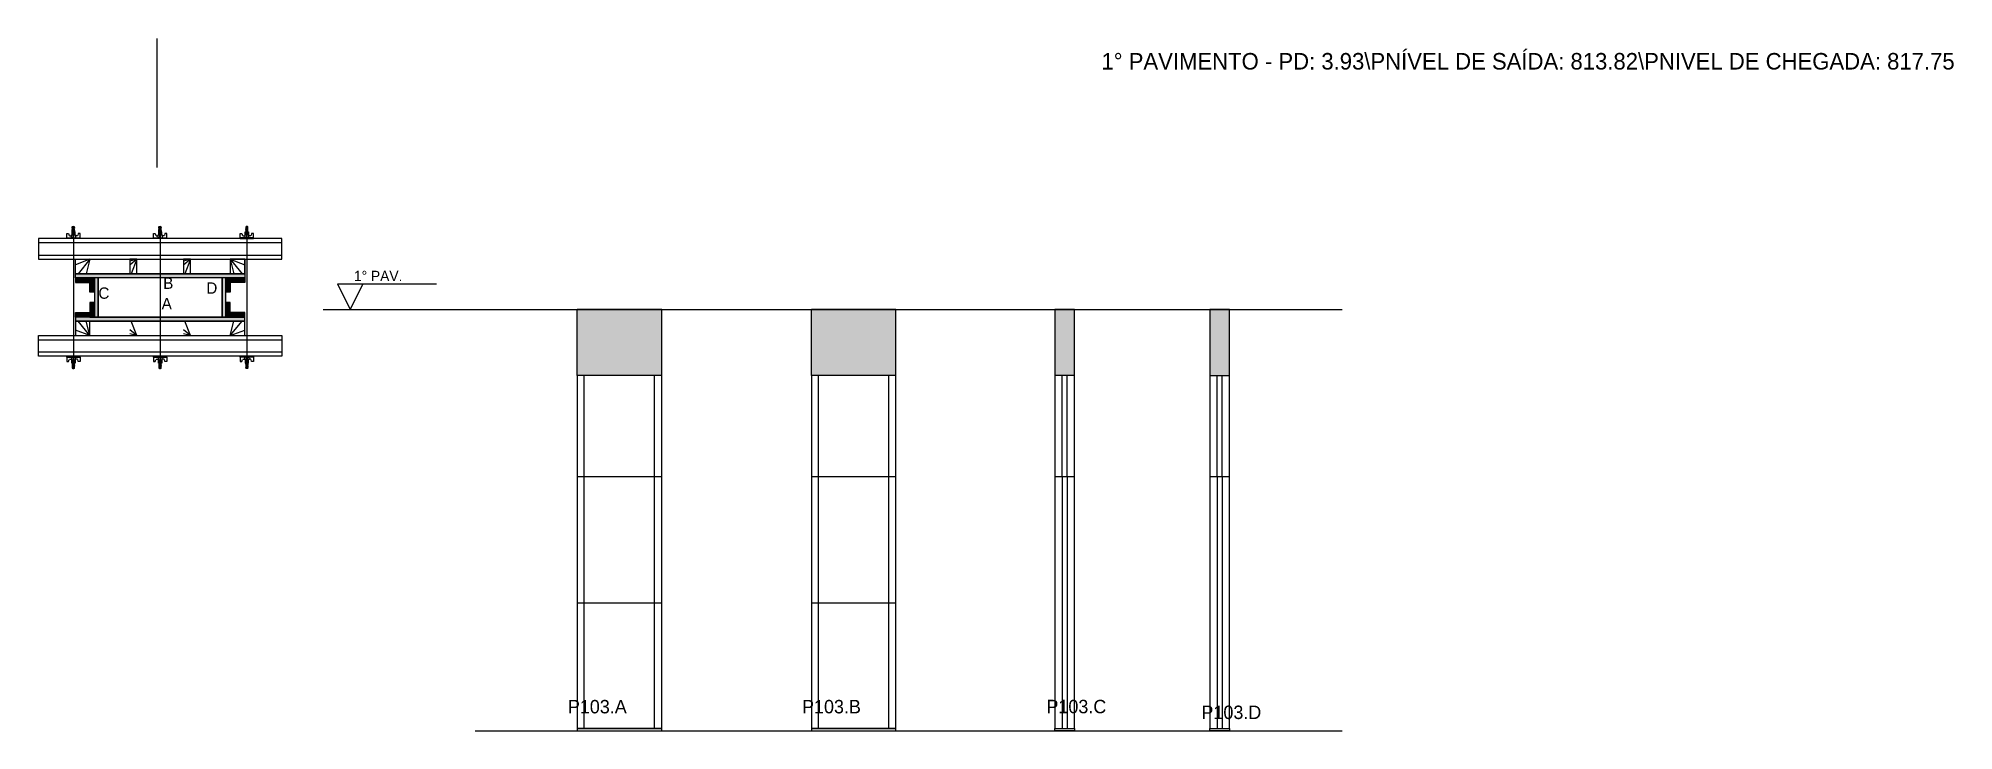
# Model space of a CAD drawing. Header units: metres. Extents: x 6306 to 8162, y 2917 to 3588.
import ezdxf

# ---------------------------------------------------------------- set-up
doc = ezdxf.new("R2010")
doc.units = ezdxf.units.M
for name, color, linetype in [('CHAPA', 7, 'Continuous'), ('COTA', 7, 'Continuous'), ('Hachura', 7, 'Continuous'), ('Madeira', 7, 'Continuous'), ('NIVEL 1° PAV.', 7, 'Continuous'), ('NOMENCLATURA', 7, 'Continuous'), ('Nível', 7, 'Continuous'), ('Painéis', 7, 'Continuous'), ('Perfil Metálico', 7, 'Continuous'), ('SARR_2.2x7', 7, 'Continuous'), ('SARRAFO', 7, 'Continuous'), ('Sarrafo de Pressão', 7, 'Continuous'), ('Texto Seção', 7, 'Continuous'), ('TEXTO_GERAL', 7, 'Continuous')]:
    doc.layers.add(name, color=color, linetype=linetype)

msp = doc.modelspace()

# ---------------------------------------------------------------- hatches: boundary and pattern name
at = {"layer": 'COTA'}
h = msp.add_hatch(color=7, dxfattribs=at)
h.dxf.hatch_style = 1
h.paths.add_polyline_path([(6827.7, 3261.2), (6909.7, 3261.2), (6909.7, 3261.2), (6909.7, 3325.2), (6909.7, 3325.2), (6827.7, 3325.2), (6827.7, 3325.2), (6827.7, 3261.2)])
h = msp.add_hatch(color=7, dxfattribs=at)
h.dxf.hatch_style = 1
h.paths.add_polyline_path([(7054.7, 3261.2), (7136.7, 3261.2), (7136.7, 3261.2), (7136.7, 3325.2), (7136.7, 3325.2), (7054.7, 3325.2), (7054.7, 3325.2), (7054.7, 3261.2)])
h = msp.add_hatch(color=7, dxfattribs=at)
h.dxf.hatch_style = 1
h.paths.add_polyline_path([(7309.7, 3261.2), (7309.7, 3325.2), (7309.7, 3325.2), (7290.7, 3325.2), (7290.7, 3325.2), (7290.7, 3261.2), (7290.7, 3261.2), (7309.7, 3261.2)])
h = msp.add_hatch(color=7, dxfattribs=at)
h.dxf.hatch_style = 1
h.paths.add_polyline_path([(7440.8, 3325.2), (7440.8, 3261.2), (7440.8, 3261.2), (7459.8, 3261.2), (7459.8, 3261.2), (7459.8, 3325.2), (7459.8, 3325.2), (7440.8, 3325.2)])
at = {"layer": 'Hachura'}
h = msp.add_hatch(color=7, dxfattribs=at)
h.dxf.hatch_style = 1
h.paths.add_polyline_path([(6341.7, 3355.9), (6341.7, 3359.9), (6341.7, 3359.9), (6505.7, 3359.9), (6505.7, 3359.9), (6505.7, 3355.9), (6505.7, 3355.9), (6341.7, 3355.9)])
h = msp.add_hatch(color=7, dxfattribs=at)
h.dxf.hatch_style = 1
h.paths.add_polyline_path([(6341.7, 3355.9), (6341.7, 3359.9), (6341.7, 3359.9), (6505.7, 3359.9), (6505.7, 3359.9), (6505.7, 3355.9), (6505.7, 3355.9), (6341.7, 3355.9)])
h = msp.add_hatch(color=7, dxfattribs=at)
h.dxf.hatch_style = 1
h.paths.add_polyline_path([(6355.7, 3355.9), (6355.7, 3351.5), (6355.7, 3351.5), (6341.7, 3351.5), (6341.7, 3351.5), (6341.7, 3355.9), (6341.7, 3355.9), (6355.7, 3355.9)])
h = msp.add_hatch(color=7, dxfattribs=at)
h.dxf.hatch_style = 1
h.paths.add_polyline_path([(6360.1, 3355.9), (6355.7, 3355.9), (6355.7, 3355.9), (6355.7, 3341.9), (6355.7, 3341.9), (6360.1, 3341.9), (6360.1, 3341.9), (6360.1, 3355.9)])
h = msp.add_hatch(color=7, dxfattribs=at)
h.dxf.hatch_style = 1
h.paths.add_polyline_path([(6363.7, 3355.9), (6360.1, 3355.9), (6360.1, 3355.9), (6360.1, 3317.9), (6360.1, 3317.9), (6363.7, 3317.9), (6363.7, 3317.9), (6363.7, 3355.9)])
h = msp.add_hatch(color=7, dxfattribs=at)
h.dxf.hatch_style = 1
h.paths.add_polyline_path([(6363.7, 3355.9), (6360.1, 3355.9), (6360.1, 3355.9), (6360.1, 3317.9), (6360.1, 3317.9), (6363.7, 3317.9), (6363.7, 3317.9), (6363.7, 3355.9)])
h = msp.add_hatch(color=7, dxfattribs=at)
h.dxf.hatch_style = 1
h.paths.add_polyline_path([(6487.3, 3355.9), (6483.7, 3355.9), (6483.7, 3355.9), (6483.7, 3317.9), (6483.7, 3317.9), (6487.3, 3317.9), (6487.3, 3317.9), (6487.3, 3355.9)])
h = msp.add_hatch(color=7, dxfattribs=at)
h.dxf.hatch_style = 1
h.paths.add_polyline_path([(6487.3, 3355.9), (6483.7, 3355.9), (6483.7, 3355.9), (6483.7, 3317.9), (6483.7, 3317.9), (6487.3, 3317.9), (6487.3, 3317.9), (6487.3, 3355.9)])
h = msp.add_hatch(color=7, dxfattribs=at)
h.dxf.hatch_style = 1
h.paths.add_polyline_path([(6491.7, 3355.9), (6487.3, 3355.9), (6487.3, 3355.9), (6487.3, 3341.9), (6487.3, 3341.9), (6491.7, 3341.9), (6491.7, 3341.9), (6491.7, 3355.9)])
h = msp.add_hatch(color=7, dxfattribs=at)
h.dxf.hatch_style = 1
h.paths.add_polyline_path([(6491.7, 3355.9), (6491.7, 3351.5), (6491.7, 3351.5), (6505.7, 3351.5), (6505.7, 3351.5), (6505.7, 3355.9), (6505.7, 3355.9), (6491.7, 3355.9)])
h = msp.add_hatch(color=7, dxfattribs=at)
h.dxf.hatch_style = 1
h.paths.add_polyline_path([(6355.7, 3317.9), (6355.7, 3322.3), (6355.7, 3322.3), (6341.7, 3322.3), (6341.7, 3322.3), (6341.7, 3317.9), (6341.7, 3317.9), (6355.7, 3317.9)])
h = msp.add_hatch(color=7, dxfattribs=at)
h.dxf.hatch_style = 1
h.paths.add_polyline_path([(6360.1, 3317.9), (6355.7, 3317.9), (6355.7, 3317.9), (6355.7, 3331.9), (6355.7, 3331.9), (6360.1, 3331.9), (6360.1, 3331.9), (6360.1, 3317.9)])
h = msp.add_hatch(color=7, dxfattribs=at)
h.dxf.hatch_style = 1
h.paths.add_polyline_path([(6491.7, 3317.9), (6487.3, 3317.9), (6487.3, 3317.9), (6487.3, 3331.9), (6487.3, 3331.9), (6491.7, 3331.9), (6491.7, 3331.9), (6491.7, 3317.9)])
h = msp.add_hatch(color=7, dxfattribs=at)
h.dxf.hatch_style = 1
h.paths.add_polyline_path([(6491.7, 3317.9), (6491.7, 3322.3), (6491.7, 3322.3), (6505.7, 3322.3), (6505.7, 3322.3), (6505.7, 3317.9), (6505.7, 3317.9), (6491.7, 3317.9)])
h = msp.add_hatch(color=7, dxfattribs=at)
h.dxf.hatch_style = 1
h.paths.add_polyline_path([(6341.7, 3317.9), (6341.7, 3313.9), (6341.7, 3313.9), (6505.7, 3313.9), (6505.7, 3313.9), (6505.7, 3317.9), (6505.7, 3317.9), (6341.7, 3317.9)])
h = msp.add_hatch(color=7, dxfattribs=at)
h.dxf.hatch_style = 1
h.paths.add_polyline_path([(6341.7, 3317.9), (6341.7, 3313.9), (6341.7, 3313.9), (6505.7, 3313.9), (6505.7, 3313.9), (6505.7, 3317.9), (6505.7, 3317.9), (6341.7, 3317.9)])

# ---------------------------------------------------------------- linework, layer by layer
at = {"layer": 'CHAPA', "color": 7, "lineweight": 25}
for points in [[(6341.7, 3355.9), (6341.7, 3359.9), (6505.7, 3359.9), (6505.7, 3355.9)], [(6341.7, 3355.9), (6341.7, 3359.9), (6505.7, 3359.9), (6505.7, 3355.9)], [(6363.7, 3355.9), (6360.1, 3355.9), (6360.1, 3317.9), (6363.7, 3317.9)], [(6363.7, 3355.9), (6360.1, 3355.9), (6360.1, 3317.9), (6363.7, 3317.9)], [(6487.3, 3355.9), (6483.7, 3355.9), (6483.7, 3317.9), (6487.3, 3317.9)], [(6487.3, 3355.9), (6483.7, 3355.9), (6483.7, 3317.9), (6487.3, 3317.9)], [(6341.7, 3317.9), (6341.7, 3313.9), (6505.7, 3313.9), (6505.7, 3317.9)], [(6341.7, 3317.9), (6341.7, 3313.9), (6505.7, 3313.9), (6505.7, 3317.9)]]:
    msp.add_lwpolyline(points, close=True, dxfattribs=at)
at = {"layer": 'COTA', "color": 7, "lineweight": 25}
for p, q in [((6909.7, 3325.2), (6827.7, 3325.2)), ((6827.7, 3261.2), (6827.7, 3325.2)), ((6909.7, 3261.2), (6909.7, 3325.2)), ((7136.7, 3325.2), (7054.7, 3325.2)), ((7054.7, 3261.2), (7054.7, 3325.2)), ((7136.7, 3261.2), (7136.7, 3325.2))]:
    msp.add_line(p, q, dxfattribs=at)
for points in [[(7309.7, 3261.2), (7309.7, 3325.2), (7290.7, 3325.2), (7290.7, 3261.2)], [(7459.8, 3261.2), (7459.8, 3325.2), (7440.8, 3325.2), (7440.8, 3261.2)]]:
    msp.add_lwpolyline(points, dxfattribs=at)
at = {"layer": 'Defpoints', "color": 7, "lineweight": 25}
msp.add_line((6420.7, 3462.9), (6420.7, 3587.9), dxfattribs=at)
at = {"layer": 'Hachura', "color": 7, "lineweight": 25}
for p, q in [((6333.2, 3393.9), (6333.2, 3399)), ((6333.2, 3399), (6334.9, 3399)), ((6334.9, 3399), (6335.5, 3396.8)), ((6335.8, 3396.6), (6337.7, 3396.6)), ((6337.7, 3397.4), (6341.6, 3397.4)), ((6337.7, 3394.8), (6337.7, 3397.4)), ((6341.3, 3400.6), (6338, 3400.6)), ((6338, 3400.6), (6338, 3397.4)), ((6341.3, 3400.5), (6338, 3400.5)), ((6340.7, 3403.6), (6338.5, 3404.7)), ((6340.7, 3402.5), (6338.5, 3403.5)), ((6340.7, 3401.3), (6338.5, 3402.4)), ((6339.8, 3400.6), (6338.5, 3401.2)), ((6338.6, 3405.3), (6339, 3405.7)), ((6338.6, 3405), (6338.6, 3405.4)), ((6338.6, 3405.3), (6338.6, 3405.3)), ((6340.6, 3405.3), (6338.6, 3405.3)), ((6338.6, 3405), (6340.6, 3404.1)), ((6338.6, 3405), (6340.6, 3404.1)), ((6338.6, 3404.9), (6340.7, 3403.9)), ((6338.6, 3403.9), (6338.6, 3404.5)), ((6340.6, 3403.5), (6338.6, 3404.5)), ((6338.6, 3403.9), (6340.6, 3402.9)), ((6338.6, 3403.8), (6340.7, 3402.7)), ((6338.6, 3402.7), (6338.6, 3403.4)), ((6340.6, 3402.4), (6338.6, 3403.4)), ((6338.6, 3403.1), (6338.6, 3403.4)), ((6338.6, 3402.7), (6340.6, 3401.7)), ((6338.6, 3402.6), (6340.7, 3401.5)), ((6338.6, 3401.5), (6338.6, 3402.2)), ((6340.6, 3401.2), (6338.6, 3402.2)), ((6338.6, 3401.5), (6340.6, 3400.6)), ((6339.5, 3400.6), (6338.6, 3401)), ((6338.6, 3400.6), (6338.6, 3401)), ((6339, 3405.7), (6340.2, 3405.7)), ((6339, 3400.6), (6339, 3397.4)), ((6340.6, 3404.7), (6339.3, 3405.4)), ((6339.4, 3394.8), (6339.4, 3396.8)), ((6340.7, 3404.8), (6339.5, 3405.4)), ((6339.7, 3404.7), (6339.7, 3272.9)), ((6339.9, 3396.8), (6339.9, 3394.8)), ((6340.1, 3405.4), (6340.7, 3405)), ((6340.6, 3405.3), (6340.2, 3405.7)), ((6340.3, 3405.4), (6340.6, 3405.2)), ((6340.6, 3405.2), (6340.6, 3405.4)), ((6340.6, 3404.7), (6340.6, 3404.1)), ((6340.6, 3402.9), (6340.6, 3403.5)), ((6340.6, 3402.2), (6340.6, 3402.4)), ((6340.6, 3402.2), (6340.6, 3401.7)), ((6340.6, 3401.2), (6340.6, 3400.6)), ((6340.6, 3400.6), (6340.6, 3397.4)), ((6341.3, 3397.4), (6341.3, 3400.6)), ((6341.6, 3397.4), (6341.3, 3397.4)), ((6341.6, 3397.4), (6341.3, 3397.4)), ((6341.6, 3397.4), (6341.6, 3394.8)), ((6343.5, 3396.6), (6341.6, 3396.6)), ((6344.4, 3399), (6343.9, 3396.8)), ((6346.1, 3399), (6344.4, 3399)), ((6346.1, 3394.8), (6346.1, 3399)), ((6417.2, 3393.9), (6417.2, 3399)), ((6417.2, 3399), (6418.9, 3399)), ((6418.9, 3399), (6419.5, 3396.8)), ((6419.8, 3396.6), (6421.7, 3396.6)), ((6421.7, 3397.4), (6425.6, 3397.4)), ((6421.7, 3394.8), (6421.7, 3397.4)), ((6425.3, 3400.6), (6422, 3400.6)), ((6422, 3400.6), (6422, 3397.4)), ((6425.3, 3400.5), (6422, 3400.5)), ((6424.7, 3403.6), (6422.5, 3404.7)), ((6424.7, 3402.5), (6422.5, 3403.5)), ((6424.7, 3401.3), (6422.5, 3402.4)), ((6423.8, 3400.6), (6422.5, 3401.2)), ((6422.6, 3405.3), (6423, 3405.7)), ((6422.6, 3405), (6422.6, 3405.4)), ((6422.6, 3405.3), (6422.6, 3405.3)), ((6424.6, 3405.3), (6422.6, 3405.3)), ((6422.6, 3405), (6424.6, 3404.1)), ((6422.6, 3405), (6424.6, 3404.1)), ((6422.6, 3404.9), (6424.7, 3403.9)), ((6422.6, 3403.9), (6422.6, 3404.5)), ((6424.6, 3403.5), (6422.6, 3404.5)), ((6422.6, 3403.9), (6424.6, 3402.9)), ((6422.6, 3403.8), (6424.7, 3402.7)), ((6422.6, 3402.7), (6422.6, 3403.4)), ((6424.6, 3402.4), (6422.6, 3403.4)), ((6422.6, 3403.1), (6422.6, 3403.4)), ((6422.6, 3402.7), (6424.6, 3401.7)), ((6422.6, 3402.6), (6424.7, 3401.5)), ((6422.6, 3401.5), (6422.6, 3402.2)), ((6424.6, 3401.2), (6422.6, 3402.2)), ((6422.6, 3401.5), (6424.6, 3400.6)), ((6423.5, 3400.6), (6422.6, 3401)), ((6422.6, 3400.6), (6422.6, 3401)), ((6423, 3405.7), (6424.2, 3405.7)), ((6423, 3400.6), (6423, 3397.4)), ((6424.6, 3404.7), (6423.3, 3405.4)), ((6423.4, 3394.8), (6423.4, 3396.8)), ((6424.7, 3404.8), (6423.5, 3405.4)), ((6423.7, 3404.7), (6423.7, 3272.9)), ((6423.9, 3396.8), (6423.9, 3394.8)), ((6424.1, 3405.4), (6424.7, 3405)), ((6424.6, 3405.3), (6424.2, 3405.7)), ((6424.3, 3405.4), (6424.6, 3405.2)), ((6424.6, 3405.2), (6424.6, 3405.4)), ((6424.6, 3404.7), (6424.6, 3404.1)), ((6424.6, 3402.9), (6424.6, 3403.5)), ((6424.6, 3402.2), (6424.6, 3402.4)), ((6424.6, 3402.2), (6424.6, 3401.7)), ((6424.6, 3401.2), (6424.6, 3400.6)), ((6424.6, 3400.6), (6424.6, 3397.4)), ((6425.3, 3397.4), (6425.3, 3400.6)), ((6425.6, 3397.4), (6425.3, 3397.4)), ((6425.6, 3397.4), (6425.3, 3397.4)), ((6425.6, 3397.4), (6425.6, 3394.8)), ((6427.5, 3396.6), (6425.6, 3396.6)), ((6428.4, 3399), (6427.9, 3396.8)), ((6430.1, 3399), (6428.4, 3399)), ((6430.1, 3394.8), (6430.1, 3399)), ((6501.2, 3394.8), (6501.2, 3399)), ((6501.2, 3399), (6502.9, 3399)), ((6502.9, 3399), (6503.5, 3396.8)), ((6503.8, 3396.6), (6505.7, 3396.6)), ((6509.6, 3397.4), (6505.7, 3397.4)), ((6505.7, 3397.4), (6505.7, 3394.8)), ((6505.7, 3397.4), (6506, 3397.4)), ((6505.7, 3397.4), (6506, 3397.4)), ((6506, 3400.6), (6509.4, 3400.6)), ((6506, 3397.4), (6506, 3400.6)), ((6506, 3400.5), (6509.4, 3400.5)), ((6507.3, 3405.4), (6506.6, 3405)), ((6508.8, 3404.9), (6506.6, 3403.9)), ((6508.8, 3403.8), (6506.6, 3402.7)), ((6508.8, 3402.6), (6506.6, 3401.5)), ((6506.7, 3404.8), (6507.8, 3405.4)), ((6506.7, 3403.6), (6508.8, 3404.7)), ((6506.7, 3402.5), (6508.8, 3403.5)), ((6506.7, 3401.3), (6508.8, 3402.4)), ((6506.8, 3405.3), (6507.1, 3405.7)), ((6507, 3405.4), (6506.8, 3405.2)), ((6506.8, 3405.2), (6506.8, 3405.4)), ((6506.8, 3404.7), (6508.1, 3405.4)), ((6506.8, 3405.3), (6508.7, 3405.3)), ((6508.7, 3405), (6506.8, 3404.1)), ((6508.7, 3405), (6506.8, 3404.1)), ((6506.8, 3404.7), (6506.8, 3404.1)), ((6506.8, 3403.5), (6508.7, 3404.5)), ((6508.7, 3403.9), (6506.8, 3402.9)), ((6506.8, 3402.9), (6506.8, 3403.5)), ((6506.8, 3402.4), (6508.7, 3403.4)), ((6508.7, 3402.7), (6506.8, 3401.7)), ((6506.8, 3402.2), (6506.8, 3402.4)), ((6506.8, 3402.2), (6506.8, 3401.7)), ((6506.8, 3401.2), (6508.7, 3402.2)), ((6508.7, 3401.5), (6506.8, 3400.6)), ((6506.8, 3401.2), (6506.8, 3400.6)), ((6506.8, 3400.6), (6506.8, 3397.4)), ((6508.4, 3405.7), (6507.1, 3405.7)), ((6507.5, 3400.6), (6508.8, 3401.2)), ((6507.5, 3396.8), (6507.5, 3394.8)), ((6507.7, 3404.7), (6507.7, 3272.9)), ((6507.8, 3400.6), (6508.7, 3401)), ((6508, 3394.8), (6508, 3396.8)), ((6508.3, 3400.6), (6508.3, 3397.4)), ((6508.7, 3405.3), (6508.4, 3405.7)), ((6508.7, 3405), (6508.7, 3405.4)), ((6508.7, 3405.3), (6508.7, 3405.3)), ((6508.7, 3403.9), (6508.7, 3404.5)), ((6508.7, 3402.7), (6508.7, 3403.4)), ((6508.7, 3403.1), (6508.7, 3403.4)), ((6508.7, 3401.5), (6508.7, 3402.2)), ((6508.7, 3400.6), (6508.7, 3401)), ((6509.4, 3400.6), (6509.4, 3397.4)), ((6509.6, 3394.8), (6509.6, 3397.4)), ((6511.6, 3396.6), (6509.6, 3396.6)), ((6512.4, 3399), (6511.9, 3396.8)), ((6514.1, 3399), (6512.4, 3399)), ((6514.1, 3393.9), (6514.1, 3399)), ((6333.2, 3394.8), (6346.1, 3394.8)), ((6333.2, 3394.8), (6338.4, 3394.8)), ((6346.1, 3393.9), (6333.2, 3393.9)), ((6333.4, 3394.8), (6333.4, 3393.9)), ((6333.6, 3394.8), (6333.6, 3393.9)), ((6333.9, 3394.8), (6333.9, 3393.9)), ((6334.4, 3394.8), (6334.4, 3393.9)), ((6335.2, 3394.8), (6335.2, 3393.9)), ((6336.6, 3394.8), (6336.6, 3393.9)), ((6345.2, 3393.9), (6337.4, 3393.9)), ((6339.7, 3394.8), (6337.7, 3394.8)), ((6338.4, 3394.8), (6339, 3394.8)), ((6338.7, 3394.5), (6338.7, 3394.7)), ((6338.7, 3394), (6338.7, 3394.5)), ((6339.7, 3394.8), (6339.7, 3393.9)), ((6340.6, 3394.6), (6340.6, 3394.2)), ((6342.7, 3394.8), (6342.7, 3393.9)), ((6344.1, 3394.8), (6344.1, 3393.9)), ((6345, 3394.8), (6345, 3393.9)), ((6345.4, 3394.8), (6345.4, 3393.9)), ((6345.8, 3394.8), (6345.8, 3393.9)), ((6346, 3394.8), (6346, 3393.9)), ((6346.1, 3394.8), (6346.1, 3393.9)), ((6417.2, 3394.8), (6430.1, 3394.8)), ((6417.2, 3394.8), (6422.4, 3394.8)), ((6430.1, 3393.9), (6417.2, 3393.9)), ((6417.4, 3394.8), (6417.4, 3393.9)), ((6417.6, 3394.8), (6417.6, 3393.9)), ((6417.9, 3394.8), (6417.9, 3393.9)), ((6418.4, 3394.8), (6418.4, 3393.9)), ((6419.2, 3394.8), (6419.2, 3393.9)), ((6420.6, 3394.8), (6420.6, 3393.9)), ((6429.2, 3393.9), (6421.4, 3393.9)), ((6423.7, 3394.8), (6421.7, 3394.8)), ((6422.4, 3394.8), (6423, 3394.8)), ((6422.7, 3394.5), (6422.7, 3394.7)), ((6422.7, 3394), (6422.7, 3394.5)), ((6423.7, 3394.8), (6423.7, 3393.9)), ((6424.6, 3394.6), (6424.6, 3394.2)), ((6426.7, 3394.8), (6426.7, 3393.9)), ((6428.1, 3394.8), (6428.1, 3393.9)), ((6429, 3394.8), (6429, 3393.9)), ((6429.4, 3394.8), (6429.4, 3393.9)), ((6429.8, 3394.8), (6429.8, 3393.9)), ((6430, 3394.8), (6430, 3393.9)), ((6430.1, 3394.8), (6430.1, 3393.9)), ((6514.1, 3394.8), (6501.2, 3394.8)), ((6501.2, 3394.8), (6501.2, 3393.9)), ((6501.2, 3393.9), (6514.1, 3393.9)), ((6501.4, 3394.8), (6501.4, 3393.9)), ((6501.6, 3394.8), (6501.6, 3393.9)), ((6501.9, 3394.8), (6501.9, 3393.9)), ((6502.2, 3393.9), (6510, 3393.9)), ((6502.4, 3394.8), (6502.4, 3393.9)), ((6503.2, 3394.8), (6503.2, 3393.9)), ((6504.6, 3394.8), (6504.6, 3393.9)), ((6506.7, 3394.6), (6506.7, 3394.2)), ((6507.7, 3394.8), (6509.6, 3394.8)), ((6507.7, 3394.8), (6507.7, 3393.9)), ((6509, 3394.8), (6508.3, 3394.8)), ((6508.6, 3394.5), (6508.6, 3394.7)), ((6508.6, 3394), (6508.6, 3394.5)), ((6514.1, 3394.8), (6509, 3394.8)), ((6510.7, 3394.8), (6510.7, 3393.9)), ((6512.1, 3394.8), (6512.1, 3393.9)), ((6513, 3394.8), (6513, 3393.9)), ((6513.4, 3394.8), (6513.4, 3393.9)), ((6513.8, 3394.8), (6513.8, 3393.9)), ((6514, 3394.8), (6514, 3393.9)), ((6346.1, 3279.9), (6333.2, 3279.9)), ((6333.2, 3279.9), (6333.2, 3274.7)), ((6333.2, 3279), (6346.1, 3279)), ((6333.2, 3279), (6338.4, 3279)), ((6333.2, 3274.7), (6334.9, 3274.7)), ((6333.4, 3279), (6333.4, 3279.9)), ((6333.6, 3279), (6333.6, 3279.9)), ((6333.9, 3279), (6333.9, 3279.9)), ((6334.4, 3279), (6334.4, 3279.9)), ((6334.9, 3274.7), (6335.5, 3276.9)), ((6335.2, 3279), (6335.2, 3279.9)), ((6335.8, 3277.2), (6337.7, 3277.2)), ((6336.6, 3279), (6336.6, 3279.9)), ((6345.2, 3279.9), (6337.4, 3279.9)), ((6339.7, 3279), (6337.7, 3279)), ((6337.7, 3279), (6337.7, 3276.4)), ((6337.7, 3276.4), (6341.6, 3276.4)), ((6338, 3273.2), (6338, 3276.4)), ((6341.3, 3273.2), (6338, 3273.2)), ((6341.3, 3273.2), (6338, 3273.2)), ((6338.4, 3279), (6339, 3279)), ((6339.8, 3273.2), (6338.5, 3272.5)), ((6340.7, 3272.4), (6338.5, 3271.4)), ((6340.7, 3271.3), (6338.5, 3270.2)), ((6340.7, 3270.1), (6338.5, 3269)), ((6338.6, 3272.2), (6340.6, 3273.2)), ((6339.5, 3273.2), (6338.6, 3272.7)), ((6338.6, 3273.2), (6338.6, 3272.7)), ((6340.6, 3272.5), (6338.6, 3271.6)), ((6338.6, 3272.2), (6338.6, 3271.6)), ((6338.6, 3271.1), (6340.7, 3272.2)), ((6338.6, 3271), (6340.6, 3272)), ((6340.6, 3271.4), (6338.6, 3270.4)), ((6338.6, 3270), (6340.7, 3271.1)), ((6338.6, 3271), (6338.6, 3270.4)), ((6338.6, 3269.9), (6340.6, 3270.8)), ((6338.6, 3270.6), (6338.6, 3270.4)), ((6340.6, 3270.2), (6338.6, 3269.2)), ((6338.6, 3269.9), (6338.6, 3269.2)), ((6338.6, 3268.8), (6340.7, 3269.9)), ((6338.6, 3268.7), (6340.6, 3269.7)), ((6338.6, 3268.7), (6340.6, 3269.7)), ((6338.6, 3268.7), (6338.6, 3268.4)), ((6338.6, 3268.4), (6338.6, 3268.4)), ((6338.6, 3268.4), (6339, 3268.1)), ((6340.6, 3268.4), (6338.6, 3268.4)), ((6338.7, 3279.7), (6338.7, 3279.3)), ((6338.7, 3279.3), (6338.7, 3279.1)), ((6339, 3273.2), (6339, 3276.4)), ((6339, 3268.1), (6340.2, 3268.1)), ((6340.6, 3269), (6339.3, 3268.4)), ((6339.4, 3279), (6339.4, 3277)), ((6340.7, 3269), (6339.5, 3268.4)), ((6339.7, 3279), (6339.7, 3279.9)), ((6339.9, 3277), (6339.9, 3279)), ((6340.1, 3268.4), (6340.7, 3268.7)), ((6340.6, 3268.4), (6340.2, 3268.1)), ((6340.3, 3268.4), (6340.6, 3268.5)), ((6340.6, 3279.1), (6340.6, 3279.5)), ((6340.6, 3273.2), (6340.6, 3276.4)), ((6340.6, 3272.5), (6340.6, 3273.2)), ((6340.6, 3271.6), (6340.6, 3272)), ((6340.6, 3271.6), (6340.6, 3271.4)), ((6340.6, 3270.8), (6340.6, 3270.2)), ((6340.6, 3269), (6340.6, 3269.7)), ((6340.6, 3268.5), (6340.6, 3268.4)), ((6341.3, 3276.4), (6341.3, 3273.2)), ((6341.6, 3276.4), (6341.3, 3276.4)), ((6341.6, 3276.4), (6341.3, 3276.4)), ((6341.6, 3276.4), (6341.6, 3279)), ((6343.5, 3277.2), (6341.6, 3277.2)), ((6342.7, 3279), (6342.7, 3279.9)), ((6344.4, 3274.7), (6343.9, 3276.9)), ((6344.1, 3279), (6344.1, 3279.9)), ((6346.1, 3274.7), (6344.4, 3274.7)), ((6345, 3279), (6345, 3279.9)), ((6345.4, 3279), (6345.4, 3279.9)), ((6345.8, 3279), (6345.8, 3279.9)), ((6346, 3279), (6346, 3279.9)), ((6346.1, 3279), (6346.1, 3279.9)), ((6346.1, 3279), (6346.1, 3274.7)), ((6430.1, 3279.9), (6417.2, 3279.9)), ((6417.2, 3279.9), (6417.2, 3274.7)), ((6417.2, 3279), (6430.1, 3279)), ((6417.2, 3279), (6422.4, 3279)), ((6417.2, 3274.7), (6418.9, 3274.7)), ((6417.4, 3279), (6417.4, 3279.9)), ((6417.6, 3279), (6417.6, 3279.9)), ((6417.9, 3279), (6417.9, 3279.9)), ((6418.4, 3279), (6418.4, 3279.9)), ((6418.9, 3274.7), (6419.5, 3276.9)), ((6419.2, 3279), (6419.2, 3279.9)), ((6419.8, 3277.2), (6421.7, 3277.2)), ((6420.6, 3279), (6420.6, 3279.9)), ((6429.2, 3279.9), (6421.4, 3279.9)), ((6423.7, 3279), (6421.7, 3279)), ((6421.7, 3279), (6421.7, 3276.4)), ((6421.7, 3276.4), (6425.6, 3276.4)), ((6422, 3273.2), (6422, 3276.4)), ((6425.3, 3273.2), (6422, 3273.2)), ((6425.3, 3273.2), (6422, 3273.2)), ((6422.4, 3279), (6423, 3279)), ((6423.8, 3273.2), (6422.5, 3272.5)), ((6424.7, 3272.4), (6422.5, 3271.4)), ((6424.7, 3271.3), (6422.5, 3270.2)), ((6424.7, 3270.1), (6422.5, 3269)), ((6422.6, 3272.2), (6424.6, 3273.2)), ((6423.5, 3273.2), (6422.6, 3272.7)), ((6422.6, 3273.2), (6422.6, 3272.7)), ((6424.6, 3272.5), (6422.6, 3271.6)), ((6422.6, 3272.2), (6422.6, 3271.6)), ((6422.6, 3271.1), (6424.7, 3272.2)), ((6422.6, 3271), (6424.6, 3272)), ((6424.6, 3271.4), (6422.6, 3270.4)), ((6422.6, 3270), (6424.7, 3271.1)), ((6422.6, 3271), (6422.6, 3270.4)), ((6422.6, 3269.9), (6424.6, 3270.8)), ((6422.6, 3270.6), (6422.6, 3270.4)), ((6424.6, 3270.2), (6422.6, 3269.2)), ((6422.6, 3269.9), (6422.6, 3269.2)), ((6422.6, 3268.8), (6424.7, 3269.9)), ((6422.6, 3268.7), (6424.6, 3269.7)), ((6422.6, 3268.7), (6424.6, 3269.7)), ((6422.6, 3268.7), (6422.6, 3268.4)), ((6422.6, 3268.4), (6422.6, 3268.4)), ((6422.6, 3268.4), (6423, 3268.1)), ((6424.6, 3268.4), (6422.6, 3268.4)), ((6422.7, 3279.7), (6422.7, 3279.3)), ((6422.7, 3279.3), (6422.7, 3279.1)), ((6423, 3273.2), (6423, 3276.4)), ((6423, 3268.1), (6424.2, 3268.1)), ((6424.6, 3269), (6423.3, 3268.4)), ((6423.4, 3279), (6423.4, 3277)), ((6424.7, 3269), (6423.5, 3268.4)), ((6423.7, 3279), (6423.7, 3279.9)), ((6423.9, 3277), (6423.9, 3279)), ((6424.1, 3268.4), (6424.7, 3268.7)), ((6424.6, 3268.4), (6424.2, 3268.1)), ((6424.3, 3268.4), (6424.6, 3268.5)), ((6424.6, 3279.1), (6424.6, 3279.5)), ((6424.6, 3273.2), (6424.6, 3276.4)), ((6424.6, 3272.5), (6424.6, 3273.2)), ((6424.6, 3271.6), (6424.6, 3272)), ((6424.6, 3271.6), (6424.6, 3271.4)), ((6424.6, 3270.8), (6424.6, 3270.2)), ((6424.6, 3269), (6424.6, 3269.7)), ((6424.6, 3268.5), (6424.6, 3268.4)), ((6425.3, 3276.4), (6425.3, 3273.2)), ((6425.6, 3276.4), (6425.3, 3276.4)), ((6425.6, 3276.4), (6425.3, 3276.4)), ((6425.6, 3276.4), (6425.6, 3279)), ((6427.5, 3277.2), (6425.6, 3277.2)), ((6426.7, 3279), (6426.7, 3279.9)), ((6428.4, 3274.7), (6427.9, 3276.9)), ((6428.1, 3279), (6428.1, 3279.9)), ((6430.1, 3274.7), (6428.4, 3274.7)), ((6429, 3279), (6429, 3279.9)), ((6429.4, 3279), (6429.4, 3279.9)), ((6429.8, 3279), (6429.8, 3279.9)), ((6430, 3279), (6430, 3279.9)), ((6430.1, 3279), (6430.1, 3279.9)), ((6430.1, 3279), (6430.1, 3274.7)), ((6501.2, 3279.9), (6514.1, 3279.9)), ((6501.2, 3279), (6501.2, 3279.9)), ((6514.1, 3279), (6501.2, 3279)), ((6501.2, 3279), (6501.2, 3274.7)), ((6501.2, 3274.7), (6502.9, 3274.7)), ((6501.4, 3279), (6501.4, 3279.9)), ((6501.6, 3279), (6501.6, 3279.9)), ((6501.9, 3279), (6501.9, 3279.9)), ((6502.2, 3279.9), (6510, 3279.9)), ((6502.4, 3279), (6502.4, 3279.9)), ((6502.9, 3274.7), (6503.5, 3276.9)), ((6503.2, 3279), (6503.2, 3279.9)), ((6503.8, 3277.2), (6505.7, 3277.2)), ((6504.6, 3279), (6504.6, 3279.9)), ((6505.7, 3276.4), (6505.7, 3279)), ((6509.6, 3276.4), (6505.7, 3276.4)), ((6505.7, 3276.4), (6506, 3276.4)), ((6505.7, 3276.4), (6506, 3276.4)), ((6506, 3276.4), (6506, 3273.2)), ((6506, 3273.2), (6509.4, 3273.2)), ((6506, 3273.2), (6509.4, 3273.2)), ((6508.8, 3271.1), (6506.6, 3272.2)), ((6508.8, 3270), (6506.6, 3271.1)), ((6508.8, 3268.8), (6506.6, 3269.9)), ((6507.3, 3268.4), (6506.6, 3268.7)), ((6506.7, 3279.1), (6506.7, 3279.5)), ((6506.7, 3272.4), (6508.8, 3271.4)), ((6506.7, 3271.3), (6508.8, 3270.2)), ((6506.7, 3270.1), (6508.8, 3269)), ((6506.7, 3269), (6507.8, 3268.4)), ((6506.8, 3273.2), (6506.8, 3276.4)), ((6506.8, 3272.5), (6506.8, 3273.2)), ((6508.7, 3272.2), (6506.8, 3273.2)), ((6506.8, 3272.5), (6508.7, 3271.6)), ((6506.8, 3271.6), (6506.8, 3272)), ((6508.7, 3271), (6506.8, 3272)), ((6506.8, 3271.6), (6506.8, 3271.4)), ((6506.8, 3271.4), (6508.7, 3270.4)), ((6506.8, 3270.8), (6506.8, 3270.2)), ((6508.7, 3269.9), (6506.8, 3270.8)), ((6506.8, 3270.2), (6508.7, 3269.2)), ((6508.7, 3268.7), (6506.8, 3269.7)), ((6506.8, 3269), (6506.8, 3269.7)), ((6508.7, 3268.7), (6506.8, 3269.7)), ((6506.8, 3269), (6508.1, 3268.4)), ((6507, 3268.4), (6506.8, 3268.5)), ((6506.8, 3268.5), (6506.8, 3268.4)), ((6506.8, 3268.4), (6507.1, 3268.1)), ((6506.8, 3268.4), (6508.7, 3268.4)), ((6508.4, 3268.1), (6507.1, 3268.1)), ((6507.5, 3277), (6507.5, 3279)), ((6507.5, 3273.2), (6508.8, 3272.5)), ((6507.7, 3279), (6507.7, 3279.9)), ((6507.7, 3279), (6509.6, 3279)), ((6507.8, 3273.2), (6508.7, 3272.7)), ((6508, 3279), (6508, 3277)), ((6509, 3279), (6508.3, 3279)), ((6508.3, 3273.2), (6508.3, 3276.4)), ((6508.7, 3268.4), (6508.4, 3268.1)), ((6508.6, 3279.7), (6508.6, 3279.3)), ((6508.6, 3279.3), (6508.6, 3279.1)), ((6508.7, 3273.2), (6508.7, 3272.7)), ((6508.7, 3272.2), (6508.7, 3271.6)), ((6508.7, 3271), (6508.7, 3270.4)), ((6508.7, 3270.6), (6508.7, 3270.4)), ((6508.7, 3269.9), (6508.7, 3269.2)), ((6508.7, 3268.7), (6508.7, 3268.4)), ((6508.7, 3268.4), (6508.7, 3268.4)), ((6514.1, 3279), (6509, 3279)), ((6509.4, 3273.2), (6509.4, 3276.4)), ((6509.6, 3279), (6509.6, 3276.4)), ((6511.6, 3277.2), (6509.6, 3277.2)), ((6510.7, 3279), (6510.7, 3279.9)), ((6512.4, 3274.7), (6511.9, 3276.9)), ((6512.1, 3279), (6512.1, 3279.9)), ((6514.1, 3274.7), (6512.4, 3274.7)), ((6513, 3279), (6513, 3279.9)), ((6513.4, 3279), (6513.4, 3279.9)), ((6513.8, 3279), (6513.8, 3279.9)), ((6514, 3279), (6514, 3279.9)), ((6514.1, 3279.9), (6514.1, 3274.7))]:
    msp.add_line(p, q, dxfattribs=at)
at = {"layer": 'Madeira', "color": 7, "lineweight": 25}
for p, q in [((6355.7, 3373.9), (6341.7, 3368.5)), ((6355.7, 3373.9), (6344.2, 3359.9)), ((6355.7, 3373.9), (6352.2, 3359.9)), ((6401.2, 3373.9), (6394.2, 3368.1)), ((6401.2, 3373.9), (6394.2, 3372.1)), ((6401.2, 3373.9), (6395.7, 3359.9)), ((6453.2, 3373.9), (6446.2, 3368.1)), ((6453.2, 3373.9), (6446.2, 3372.1)), ((6453.2, 3373.9), (6447.7, 3359.9)), ((6491.7, 3373.9), (6503.2, 3359.9)), ((6491.7, 3373.9), (6495.2, 3359.9)), ((6491.7, 3373.9), (6505.7, 3368.4)), ((6355.7, 3299.9), (6341.7, 3305.3)), ((6355.7, 3299.9), (6344.2, 3313.9)), ((6355.7, 3299.9), (6352.2, 3313.9)), ((6401.2, 3299.9), (6394.2, 3305.6)), ((6401.2, 3299.9), (6395.7, 3313.9)), ((6453.2, 3299.9), (6446.2, 3305.6)), ((6453.2, 3299.9), (6447.7, 3313.9)), ((6491.7, 3299.9), (6503.2, 3313.9)), ((6491.7, 3299.9), (6495.2, 3313.9)), ((6491.7, 3299.9), (6505.7, 3305.3)), ((6401.2, 3299.9), (6394.2, 3301.6)), ((6453.2, 3299.9), (6446.2, 3301.6))]:
    msp.add_line(p, q, dxfattribs=at)
for points in [[(6505.7, 3373.9), (6505.7, 3359.9), (6341.7, 3359.9), (6341.7, 3373.9)], [(6401.2, 3373.9), (6394.2, 3373.9), (6394.2, 3359.9), (6401.2, 3359.9)], [(6453.2, 3373.9), (6446.2, 3373.9), (6446.2, 3359.9), (6453.2, 3359.9)], [(6491.7, 3373.9), (6491.7, 3359.9), (6505.7, 3359.9), (6505.7, 3373.9)], [(6355.7, 3299.9), (6355.7, 3313.9), (6341.7, 3313.9), (6341.7, 3299.9)], [(6505.7, 3299.9), (6505.7, 3313.9), (6341.7, 3313.9), (6341.7, 3299.9)]]:
    msp.add_lwpolyline(points, close=True, dxfattribs=at)
at = {"layer": 'NIVEL 1° PAV.', "color": 7, "lineweight": 25}
for p, q in [((6595.5, 3350.2), (6691.5, 3350.2)), ((6595.5, 3350.2), (6608, 3325.2)), ((6608, 3325.2), (6620.5, 3350.2)), ((6581.7, 3325.2), (7527.3, 3325.2)), ((6729.1, 3325.2), (7568.9, 3325.2))]:
    msp.add_line(p, q, dxfattribs=at)
at = {"layer": 'Nível', "color": 7, "lineweight": 25}
for p, q in [((6729.1, 3325.2), (7568.9, 3325.2)), ((6729.1, 2917.2), (7568.9, 2917.2))]:
    msp.add_line(p, q, dxfattribs=at)
at = {"layer": 'Painéis', "color": 7, "lineweight": 25}
for p, q in [((6827.7, 3261.2), (6827.7, 2917.2)), ((6909.7, 3261.2), (6827.7, 3261.2)), ((6909.7, 2917.2), (6909.7, 3261.2)), ((7054.7, 3261.2), (7054.7, 2917.2)), ((7136.7, 3261.2), (7054.7, 3261.2)), ((7136.7, 2917.2), (7136.7, 3261.2)), ((7290.7, 3261.2), (7290.7, 2919.2)), ((7309.7, 3261.2), (7290.7, 3261.2)), ((7309.7, 2919.2), (7309.7, 3261.2)), ((7440.8, 3261.2), (7440.8, 2919.2)), ((7440.8, 3261.2), (7459.8, 3261.2)), ((7459.8, 2919.2), (7459.8, 3261.2)), ((6909.7, 3163.2), (6827.7, 3163.2)), ((7136.7, 3163.2), (7054.7, 3163.2)), ((7309.7, 3163.2), (7290.7, 3163.2)), ((7459.8, 3163.2), (7440.8, 3163.2)), ((6827.7, 3041.2), (6909.7, 3041.2)), ((7054.7, 3041.2), (7136.7, 3041.2)), ((6827.7, 2919.2), (6909.7, 2919.2)), ((7054.7, 2919.2), (7136.7, 2919.2)), ((7290.7, 2919.2), (7309.7, 2919.2)), ((7440.8, 2919.2), (7459.8, 2919.2))]:
    msp.add_line(p, q, dxfattribs=at)
for points in [[(6483.7, 3317.9), (6483.7, 3355.9), (6363.7, 3355.9), (6363.7, 3317.9)], [(6909.7, 2919.2), (6827.7, 2919.2), (6827.7, 2917.2), (6909.7, 2917.2)], [(7136.7, 2919.2), (7054.7, 2919.2), (7054.7, 2917.2), (7136.7, 2917.2)], [(7290.7, 2919.2), (7309.7, 2919.2), (7309.7, 2917.2), (7290.7, 2917.2)], [(7440.8, 2919.2), (7459.8, 2919.2), (7459.8, 2917.2), (7440.8, 2917.2)]]:
    msp.add_lwpolyline(points, close=True, dxfattribs=at)
at = {"layer": 'Perfil Metálico', "color": 7, "lineweight": 25}
for points in [[(6305.7, 3393.9), (6305.7, 3373.9), (6541.7, 3373.9), (6541.7, 3393.9)], [(6541.7, 3377.9), (6541.7, 3389.9), (6305.7, 3389.9), (6305.7, 3377.9)], [(6305.7, 3279.9), (6305.7, 3299.9), (6541.7, 3299.9), (6541.7, 3279.9)], [(6541.7, 3295.9), (6541.7, 3283.9), (6305.7, 3283.9), (6305.7, 3295.9)]]:
    msp.add_lwpolyline(points, close=True, dxfattribs=at)
at = {"layer": 'SARR_2.2x7', "color": 7, "lineweight": 25}
for p, q in [((6834.7, 3163.2), (6834.7, 3261.2)), ((6902.7, 3163.2), (6902.7, 3261.2)), ((7061.7, 3163.2), (7061.7, 3261.2)), ((7129.7, 3163.2), (7129.7, 3261.2)), ((7297.7, 3163.2), (7297.7, 3261.2)), ((7302.7, 3163.2), (7302.7, 3261.2)), ((7447.8, 3163.2), (7447.8, 3261.2)), ((7452.8, 3163.2), (7452.8, 3261.2)), ((7297.7, 3163.2), (7297.7, 2919.2)), ((7302.7, 3163.2), (7302.7, 2919.2)), ((7447.8, 3163.2), (7447.8, 2919.2)), ((7452.8, 3163.2), (7452.8, 2919.2)), ((6834.7, 2919.2), (6834.7, 2919.2)), ((6902.7, 2919.2), (6902.7, 2919.2)), ((7061.7, 2919.2), (7061.7, 2919.2)), ((7129.7, 2919.2), (7129.7, 2919.2))]:
    msp.add_line(p, q, dxfattribs=at)
at = {"layer": 'SARRAFO', "color": 7, "lineweight": 25}
for points in [[(6341.7, 3351.5), (6355.7, 3351.5), (6355.7, 3355.9), (6341.7, 3355.9)], [(6355.7, 3341.9), (6355.7, 3355.9), (6360.1, 3355.9), (6360.1, 3341.9)], [(6487.3, 3341.9), (6487.3, 3355.9), (6491.7, 3355.9), (6491.7, 3341.9)], [(6505.7, 3351.5), (6491.7, 3351.5), (6491.7, 3355.9), (6505.7, 3355.9)], [(6341.7, 3322.3), (6355.7, 3322.3), (6355.7, 3317.9), (6341.7, 3317.9)], [(6355.7, 3331.9), (6355.7, 3317.9), (6360.1, 3317.9), (6360.1, 3331.9)], [(6487.3, 3331.9), (6487.3, 3317.9), (6491.7, 3317.9), (6491.7, 3331.9)], [(6505.7, 3322.3), (6491.7, 3322.3), (6491.7, 3317.9), (6505.7, 3317.9)]]:
    msp.add_lwpolyline(points, close=True, dxfattribs=at)
at = {"layer": 'Sarrafo de Pressão', "color": 7, "lineweight": 25}
for p, q in [((6834.7, 3041.2), (6834.7, 3163.2)), ((6902.7, 3041.2), (6902.7, 3163.2)), ((7061.7, 3041.2), (7061.7, 3163.2)), ((7129.7, 3041.2), (7129.7, 3163.2)), ((6834.7, 2919.2), (6834.7, 3041.2)), ((6902.7, 2919.2), (6902.7, 3041.2)), ((7061.7, 2919.2), (7061.7, 3041.2)), ((7129.7, 2919.2), (7129.7, 3041.2))]:
    msp.add_line(p, q, dxfattribs=at)

# ---------------------------------------------------------------- texts
at = {"layer": 'NIVEL 1° PAV.', "color": 7, "lineweight": 25}
msp.add_text('1° PAV.', height=10, dxfattribs=at).set_placement((6611.5, 3352.7))
at = {"layer": 'NOMENCLATURA', "color": 7, "lineweight": 25}
msp.add_text('1° PAVIMENTO - PD: 3.93\\PNÍVEL DE SAÍDA: 813.82\\PNIVEL DE CHEGADA: 817.75', height=16, dxfattribs=at).set_placement((7335.8, 3557.7))
at = {"layer": 'Texto Seção', "color": 7, "lineweight": 25}
for s, p in [('P103.A', (6818.8, 2934)), ('P103.B', (7045.7, 2934)), ('P103.C', (7282.5, 2934.1)), ('P103.D', (7432.7, 2928.5))]:
    msp.add_text(s, height=13, dxfattribs=at).set_placement(p)
at = {"layer": 'TEXTO_GERAL', "color": 7, "lineweight": 25}
for s, p in [('C', (6363.9, 3335.6)), ('B', (6426.7, 3345.2)), ('D', (6468.5, 3340.5)), ('A', (6425.2, 3325.5))]:
    msp.add_text(s, height=11, dxfattribs=at).set_placement(p)

doc.saveas('drawing.dxf')
